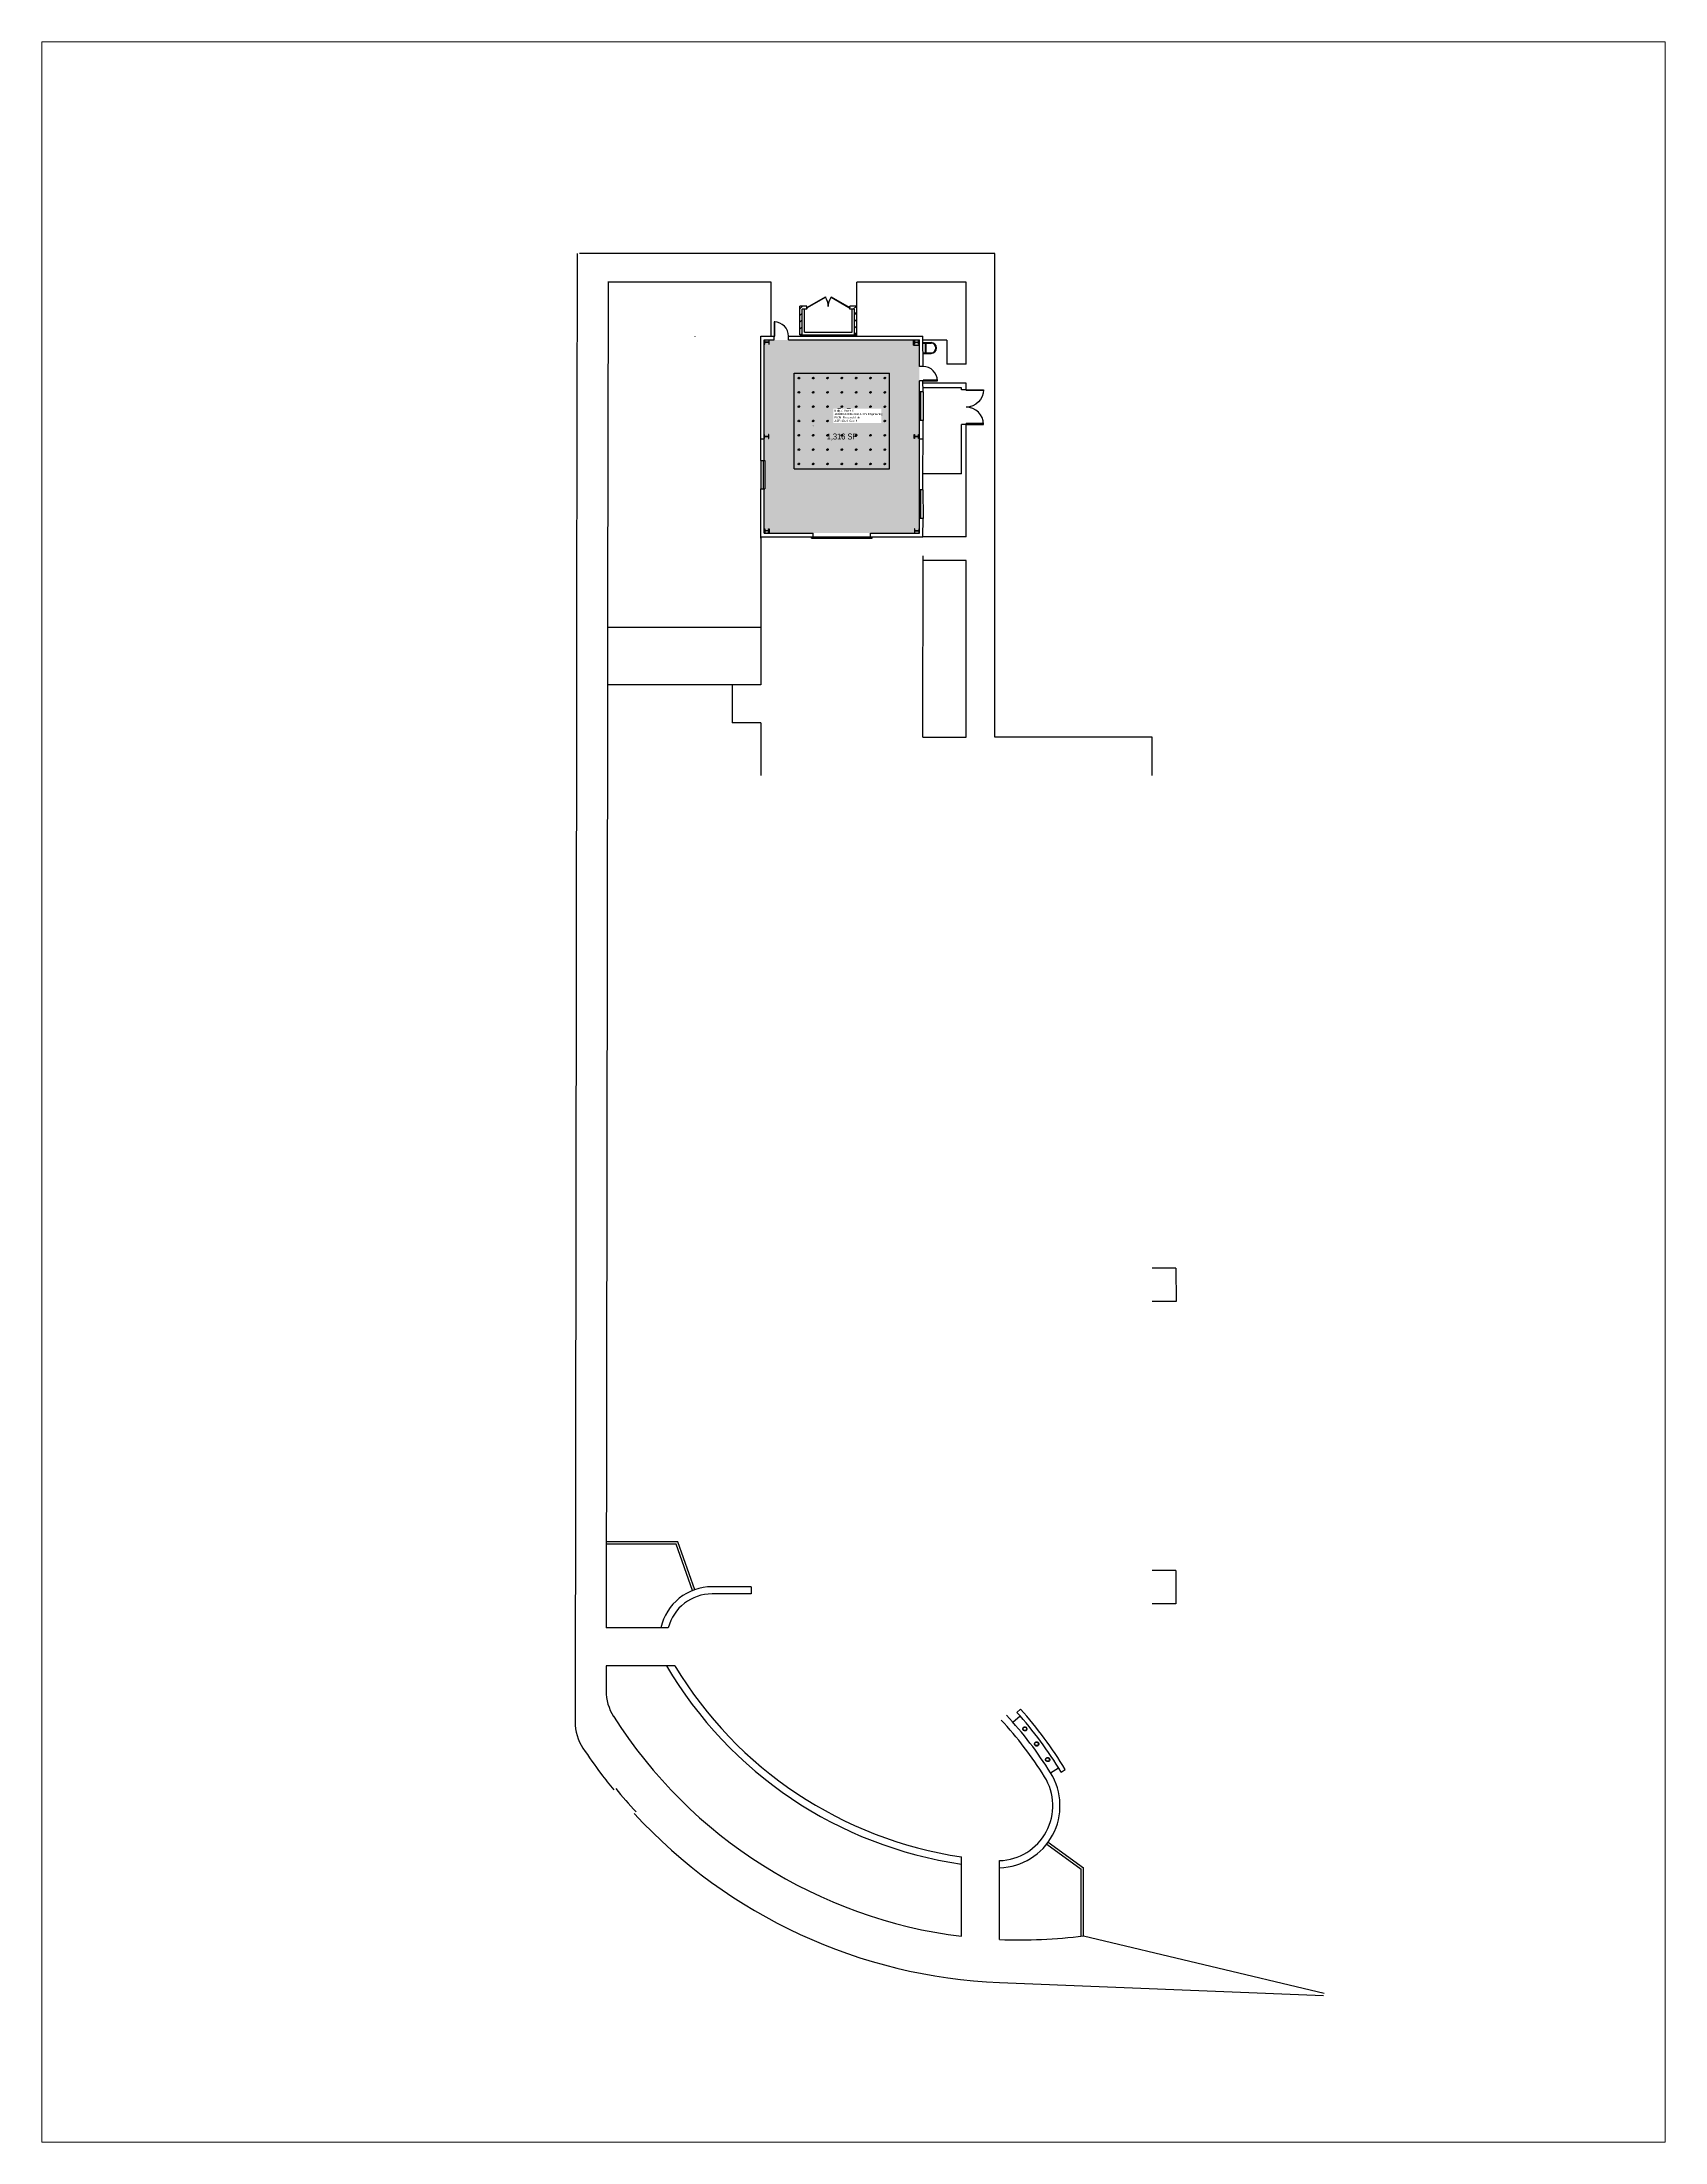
# Paper-space layout 'Layout1' of a CAD drawing. Header units: inches. Extents: x 0 to 8.5, y 0 to 11.
# The model-space entities are those that its viewports show. They can reach past a viewport. Long polylines and large blocks are cut down to what shows.
import ezdxf
from ezdxf.enums import TextEntityAlignment as Align

# ---------------------------------------------------------------- set-up
doc = ezdxf.new("R2010")
doc.units = ezdxf.units.IN
doc.header["$MEASUREMENT"] = 0
doc.linetypes.add('DASHED2', pattern=[0.375, 0.25, -0.125])
doc.layers.get('0').update_dxf_attribs({"linetype": 'CONTINUOUS'})
for name, color, linetype in [('A-COLS', 5, 'CONTINUOUS'), ('A-DOOR', 2, 'CONTINUOUS'), ('A-FLOR', 3, 'CONTINUOUS'), ('A-GLAZ', 1, 'CONTINUOUS'), ('A-IDEN-RNUM', 7, 'CONTINUOUS'), ('A-IDEN-SNUM', 4, 'CONTINUOUS'), ('A-IDEN-VNUM', 4, 'CONTINUOUS'), ('A-SITE', 3, 'CONTINUOUS'), ('A-WALL', 5, 'CONTINUOUS'), ('AREA-TEXT', 3, 'CONTINUOUS'), ('Rooms-Category-Color', 7, 'CONTINUOUS'), ('Rooms-College-Color', 7, 'CONTINUOUS'), ('Rooms-Department-Color', 7, 'CONTINUOUS'), ('Rooms-Division-Color', 7, 'CONTINUOUS'), ('Rooms-Information', 7, 'CONTINUOUS')]:
    doc.layers.add(name, color=color, linetype=linetype)
doc.styles.add('Annotative', font='arial.ttf')
doc.styles.add('CP_AREA', font='arial.ttf', dxfattribs={"height": 15})
doc.styles.add('CP_ROOMSNUMBER', font='arial.ttf', dxfattribs={"height": 1})
doc.styles.add('CP_ROOMVNUMBER', font='arial.ttf', dxfattribs={"width": 0.85, "height": 0.075})

# ---------------------------------------------------------------- blocks, each defined once
blk = doc.blocks.new('ADO102')
for p, q in [((0.45, 1), (0.45, 0)), ((0.5, 0), (0.45, 0)), ((0.5, 0), (0.5, 1))]:
    blk.add_line(p, q)
blk.add_arc((0.5, 0), 1, 90, 180)
at = {"style": 'Annotative', "flags": 1}
blk.add_attdef('SILLHT', text='', height=0.1, dxfattribs=at).set_placement((0, 0), align=Align.MIDDLE)
blk = doc.blocks.new('ADO002')
for p, q in [((-0.5, 1), (-0.5, 0)), ((-0.45, 1), (-0.5, 1)), ((-0.5, 0), (-0.45, 0)), ((-0.45, 0), (-0.45, 1))]:
    blk.add_line(p, q)
blk.add_arc((-0.5, 0), 1, 0, 90)
at = {"style": 'Annotative', "flags": 1}
blk.add_attdef('SILLHT', text='', height=0.1, dxfattribs=at).set_placement((0, 0), align=Align.MIDDLE)

msp = doc.modelspace()

# ---------------------------------------------------------------- hatches: boundary and pattern name
at = {"layer": 'Rooms-Category-Color', "linetype": 'Continuous', "true_color": 0xe3f498}
msp.add_hatch(color=61, dxfattribs=at).paths.add_polyline_path([(69196367.8, 27681163.3), (69196843.8, 27681261.3), (69196765.2, 27681643.3), (69196289.2, 27681545.3)])
at = {"layer": 'Rooms-College-Color', "linetype": 'Continuous', "true_color": 0x99d7b2}
msp.add_hatch(color=253, dxfattribs=at).paths.add_polyline_path([(69196367.8, 27681163.3), (69196843.8, 27681261.3), (69196765.2, 27681643.3), (69196289.2, 27681545.3)])
at = {"layer": 'Rooms-Department-Color', "linetype": 'Continuous', "true_color": 0x99d7b2}
msp.add_hatch(color=253, dxfattribs=at).paths.add_polyline_path([(69196367.8, 27681163.3), (69196843.8, 27681261.3), (69196765.2, 27681643.3), (69196289.2, 27681545.3)])
at = {"layer": 'Rooms-Division-Color', "linetype": 'Continuous', "true_color": 0x99d7b2}
msp.add_hatch(color=253, dxfattribs=at).paths.add_polyline_path([(69196367.8, 27681163.3), (69196843.8, 27681261.3), (69196765.2, 27681643.3), (69196289.2, 27681545.3)])

# ---------------------------------------------------------------- linework, layer by layer
at = {"layer": 'A-COLS'}
for points in [[(69196754.5, 27681640.6), (69196754.7, 27681639.9, 0.414214), (69196755, 27681639.7), (69196759.1, 27681640.5, -0.414214), (69196759.4, 27681640.4), (69196761.4, 27681631, -0.414214), (69196761.2, 27681630.8), (69196757, 27681629.9, 0.414214), (69196756.8, 27681629.6), (69196757, 27681628.9), (69196766.7, 27681630.9), (69196766.6, 27681631.6, 0.414214), (69196766.3, 27681631.8), (69196762.1, 27681631, -0.414214), (69196761.8, 27681631.1), (69196759.9, 27681640.5, -0.414214), (69196760.1, 27681640.7), (69196764.3, 27681641.6, 0.414214), (69196764.5, 27681641.9), (69196764.3, 27681642.6)], [(69196532.3, 27681594.3), (69196532.5, 27681593.6, -0.414214), (69196532.3, 27681593.3), (69196528.1, 27681592.4, 0.414214), (69196527.9, 27681592.1), (69196529.8, 27681582.8, 0.414214), (69196530.1, 27681582.6), (69196534.3, 27681583.5, -0.414214), (69196534.6, 27681583.3), (69196534.7, 27681582.5), (69196524.9, 27681580.5), (69196524.8, 27681581.3, -0.414214), (69196525, 27681581.6), (69196529.1, 27681582.4, 0.414214), (69196529.3, 27681582.7), (69196527.4, 27681592, 0.414214), (69196527.1, 27681592.2), (69196523, 27681591.4, -0.414214), (69196522.7, 27681591.6), (69196522.5, 27681592.3)], [(69196300.1, 27681546.5), (69196300.3, 27681545.8, -0.414214), (69196300.1, 27681545.5), (69196295.9, 27681544.6, 0.414214), (69196295.7, 27681544.3), (69196297.7, 27681535, 0.414214), (69196298, 27681534.8), (69196302.1, 27681535.7, -0.414214), (69196302.4, 27681535.5), (69196302.6, 27681534.8), (69196292.8, 27681532.7), (69196292.6, 27681533.5, -0.414214), (69196292.8, 27681533.8), (69196297, 27681534.6, 0.414214), (69196297.2, 27681534.9), (69196295.3, 27681544.2, 0.414214), (69196295, 27681544.4), (69196290.8, 27681543.6, -0.414214), (69196290.5, 27681543.8), (69196290.3, 27681544.5)], [(69196833, 27681259.1), (69196832.9, 27681259.8, -0.414214), (69196833.1, 27681260.1), (69196837.2, 27681261, 0.414214), (69196837.4, 27681261.3), (69196835.5, 27681270.6, 0.414214), (69196835.2, 27681270.8), (69196831.1, 27681269.9, -0.414214), (69196830.8, 27681270.1), (69196830.6, 27681270.9), (69196840.4, 27681272.9), (69196840.6, 27681272.1, -0.414214), (69196840.4, 27681271.8), (69196836.2, 27681271, 0.414214), (69196836, 27681270.7), (69196837.9, 27681261.4, 0.414214), (69196838.2, 27681261.2), (69196842.4, 27681262.1, -0.414214), (69196842.7, 27681261.9), (69196842.8, 27681261.1)], [(69196610.8, 27681212.8), (69196610.6, 27681213.6, 0.414214), (69196610.4, 27681213.8), (69196606.2, 27681212.9, -0.414214), (69196605.9, 27681213.1), (69196604, 27681222.4, -0.414214), (69196604.2, 27681222.7), (69196608.3, 27681223.6, 0.414214), (69196608.5, 27681223.9), (69196608.4, 27681224.6), (69196598.6, 27681222.6), (69196598.7, 27681221.8, 0.414214), (69196599, 27681221.6), (69196603.2, 27681222.5, -0.414214), (69196603.5, 27681222.3), (69196605.4, 27681213, -0.414214), (69196605.2, 27681212.7), (69196601, 27681211.9, 0.414214), (69196600.9, 27681211.6), (69196601, 27681210.8)], [(69196378.5, 27681165.6), (69196378.3, 27681166.4, 0.414214), (69196378, 27681166.6), (69196373.9, 27681165.7, -0.414214), (69196373.6, 27681165.9), (69196371.6, 27681175.2, -0.414214), (69196371.8, 27681175.5), (69196376, 27681176.4, 0.414214), (69196376.2, 27681176.7), (69196376, 27681177.4), (69196366.2, 27681175.4), (69196366.4, 27681174.6, 0.414214), (69196366.7, 27681174.4), (69196370.9, 27681175.3, -0.414214), (69196371.2, 27681175.1), (69196373.1, 27681165.8, -0.414214), (69196372.9, 27681165.5), (69196368.7, 27681164.6, 0.414214), (69196368.5, 27681164.4), (69196368.7, 27681163.6)]]:
    msp.add_lwpolyline(points, format="xyb", close=True, dxfattribs=at)
at = {"layer": 'A-DOOR', "linetype": 'DASHED2'}
for p, q in [((69196801.9, 27681529.4), (69196798, 27681528.5)), ((69196827.8, 27681383.6), (69196798.8, 27681524.6)), ((69196832.6, 27681380.5), (69196801.9, 27681529.4)), ((69196832.6, 27681380.5), (69196828.6, 27681379.7))]:
    msp.add_line(p, q, dxfattribs=at)
at = {"layer": 'A-FLOR'}
for p, q in [((69196294.2, 27681555.6), (69196290.1, 27681575.6)), ((69196295.7, 27681555.9), (69196291.6, 27681575.9)), ((69196292.8, 27681562.4), (69196319.3, 27681567.9)), ((69196293.1, 27681560.9), (69196319.6, 27681566.4)), ((69196319.2, 27681560.7), (69196315.1, 27681580.8)), ((69196320.7, 27681561), (69196316.5, 27681581.1)), ((69196621.6, 27681537.2), (69196386.6, 27681488.8)), ((69196670, 27681302.1), (69196621.6, 27681537.2)), ((69196434.9, 27681253.7), (69196386.6, 27681488.8)), ((69196670, 27681302.1), (69196434.9, 27681253.7))]:
    msp.add_line(p, q, dxfattribs=at)
for centre in [(69196471.3, 27681494), (69196506.5, 27681501.2), (69196541.8, 27681508.5), (69196577.1, 27681515.8), (69196612.3, 27681523), (69196400.7, 27681479.5), (69196408, 27681444.2), (69196436, 27681486.7), (69196443.3, 27681451.5), (69196478.5, 27681458.7), (69196513.8, 27681466), (69196549, 27681473.2), (69196584.3, 27681480.5), (69196591.6, 27681445.2), (69196619.6, 27681487.7), (69196626.8, 27681452.5), (69196415.3, 27681408.9), (69196450.5, 27681416.2), (69196485.8, 27681423.5), (69196493, 27681388.2), (69196521, 27681430.7), (69196528.3, 27681395.5), (69196556.3, 27681438), (69196563.6, 27681402.7), (69196598.8, 27681410), (69196634.1, 27681417.2), (69196422.5, 27681373.7), (69196429.8, 27681338.4), (69196457.8, 27681380.9), (69196465, 27681345.7), (69196500.3, 27681352.9), (69196535.6, 27681360.2), (69196570.8, 27681367.5), (69196606.1, 27681374.7), (69196613.3, 27681339.4), (69196641.3, 27681382), (69196648.6, 27681346.7), (69196437, 27681303.2), (69196472.3, 27681310.4), (69196507.5, 27681317.7), (69196514.8, 27681282.4), (69196542.8, 27681324.9), (69196550.1, 27681289.7), (69196578.1, 27681332.2), (69196585.3, 27681296.9), (69196620.6, 27681304.2), (69196655.9, 27681311.4), (69196444.3, 27681267.9), (69196479.5, 27681275.2)]:
    msp.add_circle(centre, 2, dxfattribs=at)
for radius in [13.5, 12]:
    msp.add_arc((69196303.3, 27681578.4), radius, 11.628, 191.628, dxfattribs=at)
at = {"layer": 'A-GLAZ'}
for p, q in [((69196656.6, 27681630.1), (69196727.2, 27681644.7)), ((69196657.8, 27681624.3), (69196728.4, 27681638.8)), ((69196658.6, 27681620.3), (69196729.2, 27681634.9)), ((69196415.7, 27681580.6), (69196486.2, 27681595.1)), ((69196416.9, 27681574.7), (69196487.4, 27681589.2)), ((69196417.7, 27681570.8), (69196488.2, 27681585.3)), ((69196664.4, 27681225.4), (69196734.9, 27681239.9)), ((69196665.2, 27681221.5), (69196735.7, 27681236)), ((69196666.4, 27681215.6), (69196736.9, 27681230.1))]:
    msp.add_line(p, q, dxfattribs=at)
at = {"layer": 'A-SITE', "linetype": 'Continuous'}
for p, q in [((69200136.4, 27682758.2), (69200155.5, 27683379.9)), ((69200293.8, 27682575.1), (69200161.5, 27683379.5)), ((69199189.7, 27682800.7), (69199272, 27682817.6)), ((69199272, 27682817.6), (69199284, 27682758.9)), ((69199189.7, 27682800.7), (69199201.8, 27682741.9)), ((69199923.7, 27682623.7), (69199968.9, 27682723.7)), ((69199929.2, 27682621.2), (69199973.1, 27682718.4)), ((69200136.4, 27682758.2), (69199968.9, 27682723.7)), ((69200138.3, 27682752.4), (69199973.1, 27682718.4)), ((69198445.3, 27682647.5), (69198527.6, 27682664.5)), ((69198527.6, 27682664.5), (69198539.6, 27682605.7)), ((69198445.3, 27682647.5), (69198457.4, 27682588.8)), ((69199752.1, 27682594.5), (69199735.6, 27682611.9)), ((69199744.3, 27682620.2), (69199736.1, 27682628.9)), ((69200187.9, 27682553.3), (69200011.4, 27682517)), ((69200011.4, 27682517), (69199993.8, 27682513.4)), ((69199619.9, 27682481.1), (69199610.3, 27682488.3)), ((69199646.2, 27682476.2), (69199627.1, 27682490.7)), ((69200199.5, 27682457.7), (69200021.6, 27682421.1)), ((69200021.6, 27682421.1), (69200003.8, 27682417.4)), ((69197243.8, 27682339), (69197149.8, 27682319.7)), ((69197149.8, 27682319.7), (69197229.5, 27681932.3)), ((69197229.5, 27681932.3), (69196038.4, 27681687.2)), ((69197244, 27681861.8), (69196809.1, 27681772.3)), ((69197265.9, 27681755.5), (69197244, 27681861.8)), ((69196750.3, 27681760.2), (69196473.7, 27681703.3)), ((69196750.3, 27681760.2), (69196772.2, 27681653.9)), ((69196809.1, 27681772.3), (69196831, 27681666)), ((69199445.1, 27681762.9), (69199462.7, 27681766.5)), ((69199445.1, 27681762.9), (69199464.9, 27681666.7)), ((69199462.7, 27681766.5), (69199482.5, 27681670.3)), ((69196598, 27681716.6), (69196476.1, 27681691.5)), ((69196598, 27681716.6), (69196617.5, 27681622.1)), ((69197265.9, 27681755.5), (69196819.2, 27681663.6)), ((69196038.4, 27681687.2), (69196248.9, 27680664.3)), ((69196325.2, 27681672.7), (69196123.5, 27681631.2)), ((69196325.2, 27681672.7), (69196335, 27681625.2)), ((69196388.4, 27681685.7), (69196372.3, 27681682.4)), ((69196372.3, 27681682.4), (69196394.1, 27681576.1)), ((69196390.8, 27681674), (69196386.4, 27681673.1)), ((69196386.4, 27681673.1), (69196405.9, 27681578.5)), ((69196388.4, 27681685.7), (69196390.8, 27681674)), ((69196473.7, 27681703.3), (69196476.1, 27681691.5)), ((69196123.5, 27681631.2), (69196178.8, 27681362.3)), ((69196276.3, 27681613.1), (69196335, 27681625.2)), ((69196276.3, 27681613.1), (69196288.3, 27681554.4)), ((69199481, 27681625.4), (69199371.5, 27681559.7)), ((69199484.1, 27681620.2), (69199378.3, 27681556.8)), ((69199678.6, 27681615.3), (69199713.5, 27681445.9)), ((69199371.5, 27681559.7), (69199407.8, 27681383.4)), ((69199378.3, 27681556.8), (69199413.7, 27681384.6)), ((69199588, 27681579.4), (69199619.4, 27681426.7)), ((69199713.5, 27681445.9), (69199774.6, 27681458.4)), ((69197343.5, 27680961.6), (69199619.4, 27681426.7)), ((69197359.1, 27680885.2), (69199866.8, 27681397.6)), ((69196312, 27681389.7), (69196178.8, 27681362.3)), ((69196228.1, 27681306.5), (69196244.6, 27681356)), ((69196229.1, 27681306.2), (69196245.5, 27681355.6)), ((69196237.6, 27681374.4), (69196241.2, 27681356.8)), ((69196247.3, 27681367), (69196237.8, 27681373.2)), ((69196308.1, 27681388.9), (69196240.5, 27681375)), ((69196249, 27681358.4), (69196241.2, 27681356.8)), ((69196309.3, 27681383.1), (69196246.6, 27681370.2)), ((69196246.6, 27681370.2), (69196249, 27681358.4)), ((69196304.6, 27681376), (69196247.8, 27681364.3)), ((69196260.1, 27681372.9), (69196253, 27681377.6)), ((69196276.7, 27681376.3), (69196269.6, 27681381)), ((69196293.3, 27681379.8), (69196286.2, 27681384.4)), ((69196309.2, 27681383.7), (69196302.8, 27681387.9)), ((69196328.8, 27681258.4), (69196304.6, 27681376)), ((69196337.1, 27681247.9), (69196308.1, 27681388.9)), ((69197312.8, 27681348.6), (69197442.1, 27681375.2)), ((69197312.8, 27681348.6), (69197327.4, 27681278.1)), ((69196228.1, 27681306.5), (69196229.1, 27681306.2)), ((69196231.1, 27681292.1), (69196231.8, 27681292.7)), ((69196265.7, 27681253.1), (69196231.1, 27681292.1)), ((69196266.5, 27681253.8), (69196231.8, 27681292.7)), ((69196854.4, 27681254.3), (69197077.8, 27681300.3)), ((69197077.8, 27681300.3), (69197218.8, 27681329.3)), ((69197077.8, 27681300.3), (69197155.4, 27680923.1)), ((69197218.8, 27681329.3), (69197233.3, 27681258.8)), ((69196270.8, 27681252.6), (69196263, 27681251)), ((69196263, 27681251), (69196266.6, 27681233.4)), ((69196273.4, 27681234.8), (69196265.2, 27681240.2)), ((69196337.1, 27681247.9), (69196266.6, 27681233.4)), ((69196271.2, 27681250.6), (69196268.8, 27681252.2)), ((69196270.8, 27681252.6), (69196273.2, 27681240.9)), ((69196328.8, 27681258.4), (69196272, 27681246.7)), ((69196335.9, 27681253.8), (69196273.2, 27681240.9)), ((69196290.1, 27681238.2), (69196283, 27681242.9)), ((69196306.7, 27681241.6), (69196299.6, 27681246.3)), ((69196323.3, 27681245.1), (69196316.2, 27681249.7)), ((69196336.5, 27681250.7), (69196332.8, 27681253.1)), ((69197233.3, 27681258.8), (69197327.4, 27681278.1)), ((69197233.3, 27681258.8), (69197296.5, 27680952)), ((69196355.5, 27681178.2), (69196222.3, 27681150.8)), ((69196222.3, 27681150.8), (69196305, 27680749.3)), ((69197108.3, 27680913.5), (69197155.4, 27680923.1)), ((69197155.4, 27680923.1), (69197296.5, 27680952)), ((69197296.5, 27680952), (69197343.5, 27680961.6)), ((69196304.9, 27680749.3), (69197108.3, 27680913.5)), ((69197171.1, 27680846.7), (69197312.2, 27680875.6)), ((69197312.1, 27680875.5), (69197359.1, 27680885.2)), ((69196250.1, 27680658.5), (69197124, 27680837.1)), ((69197124, 27680837.1), (69197171, 27680846.7))]:
    msp.add_line(p, q, dxfattribs=at)
for centre, radius in [((69199720.5, 27682580.4), 5.38), ((69199720.5, 27682580.4), 4.38), ((69199656.5, 27682508.8), 5.38), ((69199656.5, 27682508.8), 4.38), ((69199687.6, 27682545.4), 5.38), ((69199687.6, 27682545.4), 4.38), ((69196245.3, 27681356.6), 1), ((69196266.7, 27681252.8), 1)]:
    msp.add_circle(centre, radius, dxfattribs=at)
for centre, radius, start, end in [((69198991.3, 27682360.8), 1212, 9.1397, 19.1374), ((69200412, 27681897.3), 996, 132.7375, 143.6035), ((69200412, 27681897.3), 984, 132.7288, 143.612), ((69199859.5, 27682481.5), 156, 13.3726, 133.5422), ((69199859.5, 27682481.5), 138, 13.3726, 133.5422), ((69200412, 27681897.3), 960, 133.4269, 144.3457), ((69200412, 27681897.3), 942, 133.428, 144.3458), ((69198991.3, 27682360.8), 1320, 324.2758, 9.3434), ((69198991.3, 27682360.8), 1212, 314.0495, 4.5844), ((69198991.3, 27682360.8), 1014, 312.6734, 3.1999), ((69198991.3, 27682360.8), 1032, 312.0738, 3.348), ((69199594.2, 27681693.3), 132, 191.6282, 268.9366), ((69199594.2, 27681693.3), 114, 191.6281, 266.8909), ((69198991.3, 27682360.8), 1314, 320.87, 324.2758), ((69198991.3, 27682360.8), 1320, 318.6003, 320.8701), ((69199750.6, 27681576), 120, 281.5496, 314.0495), ((69198991.3, 27682360.8), 1320, 315.1945, 318.6003), ((69199842.7, 27681515.2), 120, 281.5498, 315.1945), ((69196266.7, 27681252.8), 53, 104.8739, 131.6271)]:
    msp.add_arc(centre, radius, start, end, dxfattribs=at)
at = {"layer": 'A-SITE', "linetype": 'Continuous', "extrusion": (0, 0, -1)}
msp.add_arc((-69196245.3, 27681356.6), 53, 261.6177, 288.3708, dxfattribs=at)
at = {"layer": 'A-WALL'}
for p, q in [((69196772.2, 27681653.9), (69196727.2, 27681644.7)), ((69196798.8, 27681524.6), (69196772.2, 27681653.9)), ((69196773.2, 27681654.1), (69196774, 27681650.2)), ((69196656.6, 27681630.1), (69196486.2, 27681595.1)), ((69196658.4, 27681621.3), (69196488, 27681586.3)), ((69196533.1, 27681595.5), (69196531.3, 27681604.3)), ((69196656.6, 27681630.1), (69196658.6, 27681620.3)), ((69196727.2, 27681644.7), (69196729.2, 27681634.9)), ((69196765.2, 27681643.3), (69196729, 27681635.8)), ((69196790, 27681522.8), (69196765.2, 27681643.3)), ((69196353, 27681567.7), (69196278.6, 27681552.3)), ((69196346.7, 27681221.3), (69196278.6, 27681552.3)), ((69196354.8, 27681558.8), (69196289.2, 27681545.3)), ((69196353, 27681567.7), (69196354.8, 27681558.8)), ((69196415.7, 27681580.6), (69196388.3, 27681574.9)), ((69196388.3, 27681574.9), (69196390.1, 27681566.1)), ((69196417.5, 27681571.7), (69196390.1, 27681566.1)), ((69196415.7, 27681580.6), (69196417.7, 27681570.8)), ((69196415.7, 27681580.6), (69196417.7, 27681570.8)), ((69196486.2, 27681595.1), (69196488.2, 27681585.3)), ((69196486.2, 27681595.1), (69196488.2, 27681585.3)), ((69196355.5, 27681223.1), (69196289.2, 27681545.3)), ((69196304.9, 27681533.3), (69196292.2, 27681530.6)), ((69196304.9, 27681533.3), (69196301.9, 27681548)), ((69196798.8, 27681524.6), (69196790, 27681522.8)), ((69196827.8, 27681383.6), (69196819, 27681381.8)), ((69196843.8, 27681261.3), (69196819, 27681381.8)), ((69196852.8, 27681262.1), (69196827.8, 27681383.6)), ((69196854.4, 27681254.3), (69196833.5, 27681356.2)), ((69196854.4, 27681254.3), (69196848, 27681285.6)), ((69196736.9, 27681230.1), (69196734.9, 27681239.9)), ((69196843.8, 27681261.3), (69196735.1, 27681238.9)), ((69196854.4, 27681254.3), (69196736.9, 27681230.1)), ((69196858.4, 27681255.1), (69196854.4, 27681254.3)), ((69196355.5, 27681223.1), (69196346.7, 27681221.3)), ((69196362.8, 27681187.8), (69196353.9, 27681186)), ((69196360.8, 27681152.7), (69196353.9, 27681186)), ((69196666.4, 27681215.6), (69196360.8, 27681152.7)), ((69196367.8, 27681163.3), (69196362.8, 27681187.8)), ((69196664.6, 27681224.4), (69196367.8, 27681163.3)), ((69196613.5, 27681204.7), (69196611.7, 27681213.5)), ((69196666.4, 27681215.6), (69196664.4, 27681225.4))]:
    msp.add_line(p, q, dxfattribs=at)
at = {"layer": 'A-WALL', "linetype": 'Continuous'}
msp.add_line((69196394.2, 27680990.3), (69196395.2, 27680990.5), dxfattribs=at)
msp.add_line((69196394.2, 27680990.3), (69196395.2, 27680990.5), dxfattribs=at)

# ---------------------------------------------------------------- block references
at = {"layer": 'A-DOOR'}
for name, p, xscale, yscale, zscale, rotation in [('ADO102', (69196409.7, 27681690.1), -43.51514751136445, 43.5151475106038, 101.5353441931793, 11.62799760241211), ('ADO102', (69196452.4, 27681698.9), 43.5151475113645, 43.5151475113645, 101.5353441931793, 11.62803186007972), ('ADO102', (69196370.6, 27681571.3), 36.00000000000159, 36.00000000000159, 84, 11.62803186007969), ('ADO002', (69196350.3, 27681203.6), 36.00000000000159, 36.00000000000159, 84, 101.6280318600797)]:
    msp.add_blockref(name, p, dxfattribs=dict(at, xscale=xscale, yscale=yscale, zscale=zscale, rotation=rotation))

# ---------------------------------------------------------------- texts
at = {"layer": 'A-IDEN-RNUM', "style": 'CP_ROOMSNUMBER'}
msp.add_text('0008-00', height=1, rotation=11.628, dxfattribs=at).set_placement((69196551.3, 27681325.4))
at = {"layer": 'A-IDEN-SNUM', "style": 'CP_ROOMSNUMBER'}
msp.add_text('0070000800', height=1, rotation=11.628, dxfattribs=at).set_placement((69196550.2, 27681326.8))
at = {"layer": 'A-IDEN-VNUM', "style": 'CP_ROOMVNUMBER', "width": 0.85}
msp.add_text('08', height=36, rotation=101.628, dxfattribs=at).set_placement((69196513.2, 27681397.6), align=Align.MIDDLE_CENTER)
at = {"layer": 'AREA-TEXT', "linetype": 'Continuous', "style": 'CP_AREA', "width": 0.75}
msp.add_text('1,316 SF', height=15, rotation=101.63, dxfattribs=at).set_placement((69196566.5, 27681403.3), align=Align.MIDDLE_CENTER)

# ---------------------------------------------------------------- next in the draw order: texts
at = {"layer": 'Rooms-Information', "linetype": 'Continuous', "insert": (69196535.7, 27681378), "char_height": 5.143, "width": 115.2, "attachment_point": 7, "rotation": 101.628, "style": 'CP_ROOMVNUMBER', "bg_fill": 3, "box_fill_scale": 1.5, "bg_fill_color": 256, "bg_fill_true_color": 13158600, "bg_fill_transparency": 0}
msp.add_mtext('Bldg.7, Room 8^M^J110200-CENG-Civil & Env Engineering^M^JFICM: Research Lab^M^JASF: 1314, Cap: 4', dxfattribs=at)

psp = doc.layouts.get("Layout1")

# ---------------------------------------------------------------- viewports
at = {"layer": '0', "linetype": 'Continuous', "view_twist_angle": 258.37196814392}
psp.add_viewport(center=(4.25, 5.5), size=(8.5, 10.9999), view_center_point=(13166257.475, -73357461.38), view_height=5279.9471, dxfattribs=at)

doc.saveas('drawing.dxf')
